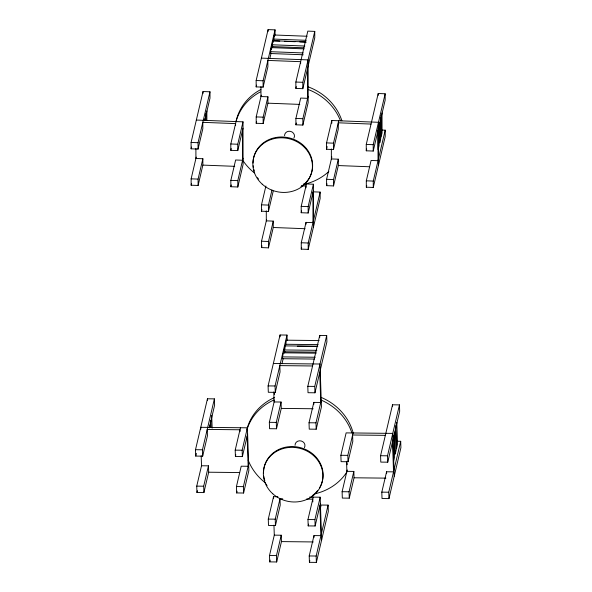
<?xml version="1.0" encoding="UTF-8"?>
<svg xmlns="http://www.w3.org/2000/svg" width="592" height="592" viewBox="0 0 592 592"><rect width="100%" height="100%" fill="white"/><g stroke="black" fill="none" stroke-linecap="round" stroke-linejoin="round"><path stroke-width="0.89" d="M235.586 125.423L235.579 123.602L202.819 122.344L202.827 128.716L198.046 149.08L191.098 148.814L191.09 142.45L203.034 91.531L209.982 91.797L209.99 98.161L204.765 120.442M191.098 148.814L191.512 147.045M198.046 149.08L198.039 142.716L209.982 91.797M195.9 148.466L195.915 158.471L202.864 158.737L202.871 165.101L198.098 185.474L191.142 185.207L191.135 178.836L196.233 157.109M191.142 185.207L191.564 183.416M198.098 185.474L198.083 179.102L202.864 158.737M243.016 128.205L237.762 150.605L230.813 150.338L230.806 143.974L236.06 121.567M230.813 150.338L231.228 148.57M237.762 150.605L237.755 144.241L243.009 121.834L196.344 120.043M243.009 121.834L243.068 164.591L237.814 186.998L230.858 186.732L230.85 180.36L235.631 159.995L242.579 160.262L242.542 130.24M230.858 186.732L231.272 184.956M300.647 63.492L300.64 61.679L267.88 60.421L267.887 66.785L263.107 87.15L256.158 86.883L256.151 80.519L268.095 29.6L275.043 29.866L275.051 35.328M256.158 86.883L256.573 85.115M237.814 186.998L237.799 180.627L243.06 158.227M263.107 87.15L263.1 80.786L275.043 29.866M303.23 54.775L270.463 53.517L270.463 51.696L271.417 47.619L304.177 48.877M303.94 47.811L272.083 46.59L272.083 44.77L273.038 40.693L305.805 41.951M279.794 41.129L273.423 40.885L274.377 34.995L307.144 36.253M270.463 53.517L270.84 51.881M272.083 46.59L272.66 44.141M273.423 40.885L273.807 39.257M260.961 86.536L260.976 96.54L267.924 96.807L267.932 103.178L263.151 123.543L256.203 123.277L256.195 116.905L261.294 95.179M269.826 58.512L271.077 53.169M272.335 47.819L272.749 46.035M256.203 123.277L256.625 121.486M263.151 123.543L263.144 117.172L267.924 96.807M240.041 431.598L239.982 429.777L207.23 429.422L207.444 435.793L202.671 456.158L195.723 456.084L195.508 449.713L207.444 398.793L214.393 398.867L214.607 405.239L209.383 427.52M195.723 456.084L196.344 453.428M202.671 456.158L202.449 449.787L214.393 398.867M273.223 191.105L268.442 211.47L261.494 211.203L261.486 204.832L265.904 186.014M201.517 465.763L208.465 465.837L208.68 472.209L203.9 492.581L196.951 492.5L196.736 486.128L201.517 465.763L201.176 455.744M261.494 211.203L261.908 209.427M196.951 492.5L197.373 490.709M295.867 82.044L307.81 31.124L314.759 31.391L314.766 37.762L302.823 88.682L295.874 88.408L295.867 82.044L302.815 82.31L314.759 31.391M268.442 211.47L268.435 205.098L271.972 190.047M295.874 88.408L296.289 86.639M203.9 492.581L203.685 486.202L208.465 465.837M266.296 210.848L266.311 220.853L273.26 221.119L273.267 227.491L268.494 247.856L261.546 247.589L261.531 241.225L266.629 219.499M261.546 247.589L261.96 245.798M261.405 58.112L308.069 59.903L308.129 102.66L302.867 125.067L295.919 124.801L295.911 118.43L300.692 98.065L307.64 98.331L307.603 68.309M268.494 247.856L268.487 241.492L273.26 221.119M295.919 124.801L296.333 123.032M302.867 125.067L302.86 118.696L308.114 96.296M247.619 434.195L242.365 456.595L235.416 456.521L235.202 450.149L240.456 427.742M235.416 456.521L235.831 454.745M242.365 456.595L242.15 450.223L247.404 427.816L200.762 427.306L200.821 429.126M313.42 190.587L308.166 212.994L301.21 212.728L301.202 206.356L306.456 183.957M247.404 427.816L248.855 470.61L243.601 493.018L236.652 492.936L236.437 486.565L241.21 466.2L248.159 466.274L247.145 436.23M301.21 212.728L301.624 210.959M236.652 492.936L237.066 491.168M308.166 212.994L308.151 206.623L313.412 184.223L303.726 183.853M243.601 493.018L243.386 486.639L248.64 464.239M312.776 193.614L313.19 191.83L320.146 192.097L320.154 198.468L308.21 249.38L301.261 249.114L301.254 242.75L306.027 222.377L312.976 222.651L312.939 192.629M312.576 365.974L279.824 365.612L280.046 371.983L275.265 392.355L268.317 392.274L268.102 385.903L280.046 334.983L286.994 335.065L287.179 340.526M301.261 249.114L301.676 247.345M371.043 124.061L338.276 122.803L338.284 129.174L333.503 149.539L326.555 149.273L326.547 142.901L331.801 120.502L378.466 122.292L378.525 165.05M326.555 149.273L327.176 146.616M308.21 249.38L308.203 243.016L320.146 192.097M275.265 392.355L275.051 385.977L286.994 335.065M314.389 359.063L282.547 358.708L282.48 356.887L283.442 352.817L316.187 353.18M316.01 352.136L284.167 351.789L284.108 349.968L285.063 345.891L317.815 346.253M285.507 346.083L286.402 340.185L319.147 340.548M284.167 351.789L285.122 347.711M333.503 149.539L333.496 143.168L338.75 120.768M281.984 363.71L283.235 358.367M284.493 353.017L284.907 351.234M273.778 391.941L274.111 401.953L281.059 402.027L281.274 408.406L276.501 428.771L269.552 428.697L269.338 422.325L274.429 400.599M331.357 148.918L331.372 158.93L338.321 159.196L338.328 165.56L333.555 185.932L326.599 185.659L326.592 179.295L331.853 156.887M326.599 185.659L327.021 183.868M276.501 428.771L276.286 422.399L281.059 402.027M333.555 185.932L333.548 179.561L338.321 159.196M282.732 498.834L280.001 498.804L280.216 505.176L275.443 525.548L268.494 525.467L268.28 519.095L273.534 496.688L277.87 496.74M275.443 525.548L275.221 519.169L280.001 498.804M307.803 386.339L319.739 335.42L326.688 335.501L326.902 341.873L314.966 392.792L308.018 392.711L307.803 386.339L314.744 386.413L326.688 335.501M274.288 535.146L281.237 535.22L281.452 541.599L276.671 561.963L269.73 561.889L269.508 555.511L274.288 535.146L273.948 525.134M366.263 144.426L378.207 93.514L385.155 93.78L385.163 100.144L373.219 151.064L366.27 150.797L366.263 144.426L373.212 144.7L385.155 93.78M269.73 561.889L270.144 560.091M366.27 150.797L366.685 149.029M276.671 561.963L276.457 555.592L281.237 535.22M273.356 363.495L319.998 364.013L321.449 406.808L316.195 429.207L309.246 429.133L309.031 422.762L313.812 402.39L320.76 402.471L319.739 372.42M381.729 130.033L385.207 130.166L385.214 136.537L373.271 187.457L366.322 187.19L366.307 180.819L371.088 160.454L378.036 160.721L377.999 130.699M366.322 187.19L366.737 185.414M378.436 142.65L379.761 142.702L380.715 138.624L380.686 117.704M316.195 429.207L315.98 422.836L321.234 400.429M373.271 187.457L373.263 181.085L385.207 130.166M320.39 503.577L315.136 525.985L308.188 525.903L307.973 519.532L313.227 497.125M308.188 525.903L308.602 524.135M315.136 525.985L314.922 519.606L320.176 497.206L309.586 497.088M320.316 508.595L321.153 505.035L328.094 505.109L328.316 511.481L316.372 562.4L309.424 562.326L309.209 555.947L313.982 535.582L320.931 535.656L319.917 505.612M309.424 562.326L309.838 560.55M316.372 562.4L316.158 556.029L328.094 505.109M385.348 435.357L352.595 434.994L352.817 441.373L348.037 461.738L341.088 461.664L340.874 455.285L346.128 432.885L392.77 433.396L394.22 476.19M348.037 461.738L347.822 455.366L353.076 432.959M346.549 461.323L346.882 471.343L353.831 471.417L354.046 477.788L349.273 498.161L342.324 498.079L342.109 491.708L347.201 469.981M349.273 498.161L349.058 491.782L353.831 471.417M380.575 455.729L392.511 404.81L399.459 404.884L399.674 411.255L387.738 462.174L380.789 462.1L380.575 455.729L387.516 455.803L399.459 404.884M397.225 441.262L400.695 441.299L400.91 447.678L388.966 498.597L382.018 498.516L381.803 492.144L386.583 471.78L393.532 471.854L392.511 441.81M393.628 460.828L394.583 456.758L393.872 435.816M393.932 453.886L395.249 453.901L396.211 449.831L395.471 427.979M388.966 498.597L388.752 492.218L400.695 441.299M285.448 344.263L318.193 344.625M297.332 346.216L317.349 346.431M284.108 349.968L316.861 350.323M282.48 356.887L315.233 357.25M268.102 385.903L275.051 385.977M281.274 408.406L313.116 408.754M269.338 422.325L276.286 422.399M309.031 422.762L315.98 422.836M195.508 449.713L202.449 449.787M235.202 450.149L242.15 450.223M340.874 455.285L347.822 455.366M208.68 472.209L239.612 472.549M354.046 477.788L385.888 478.136M196.736 486.128L203.685 486.202M236.437 486.565L243.386 486.639M342.109 491.708L349.058 491.782M381.803 492.144L388.752 492.218M306.382 499.093L312.754 499.167L312.842 501.898M268.28 519.095L275.221 519.169M307.973 519.532L314.922 519.606M281.452 541.599L313.294 541.946M269.508 555.511L276.457 555.592M309.209 555.947L316.158 556.029M273.423 39.065L306.19 40.323M284.345 41.307L295.267 41.721M299.818 41.899L306.19 42.143M272.083 44.77L304.85 46.028M270.463 51.696L303.222 52.954M256.151 80.519L263.1 80.786M267.932 103.178L299.789 104.399M256.195 116.905L263.144 117.172M295.911 118.43L302.86 118.696M326.547 142.901L333.496 143.168M191.09 142.45L198.039 142.716M230.806 143.974L237.755 144.241M338.328 165.56L369.275 166.752M202.871 165.101L234.728 166.33M326.592 179.295L333.548 179.561M366.307 180.819L373.263 181.085M191.135 178.836L198.083 179.102M230.85 180.36L237.799 180.627M301.432 185.814L305.983 185.992L305.983 187.812M261.486 204.832L268.435 205.098M301.202 206.356L308.151 206.623M273.267 227.491L305.124 228.712M261.531 241.225L268.487 241.492M301.254 242.75L308.203 243.016M396.803 422.274L397.543 444.126L396.588 448.203L395.819 425.441M394.509 432.049L395.249 453.901M392.511 404.81L392.577 406.63M387.516 455.803L387.738 462.174M386.583 471.78L386.643 473.6M347.149 462.929L347.208 464.75M319.739 335.42L319.806 337.24M320.176 497.206L321.626 539.993M314.744 386.413L314.966 392.792M313.812 402.39L313.871 404.21M313.982 535.582L314.049 537.403M280.046 334.983L280.105 336.804M274.348 392.637L274.407 394.457M273.534 496.688L273.593 498.508M211.707 415.347L212.136 428.097M210.782 420.335L211.033 427.616M210.404 421.963L210.589 427.424M209.413 425.123L209.509 427.853M207.444 398.793L207.511 400.614M382.025 112.909L382.055 132.926L381.1 136.996L381.07 115.166M379.731 122.685L379.761 142.702M379.065 125.534L379.095 145.551L378.133 149.628L378.11 127.791M378.207 93.514L378.207 95.334M373.212 144.7L373.219 151.064M331.801 120.502L331.809 123.232M313.412 184.223L313.464 226.98M306.027 222.377L306.027 224.198M302.815 82.31L302.823 88.682M274.377 34.995L274.377 36.815M273.038 40.693L273.038 42.513M271.417 47.619L271.417 49.439M268.095 29.6L268.095 31.42M206.852 110.926L206.867 120.028M205.898 113.183L205.905 120.457M205.513 116.631L205.52 120.272M204.558 118.881L204.558 120.701M203.034 91.531L203.034 93.351M263.551 473.533A29.926 27.165 13.2 0 1 300.137 447.559A29.926 27.165 13.2 0 1 319.569 487.801M317.512 490.746A29.926 27.165 13.2 0 1 312.184 495.726M267.036 485.655A29.926 27.165 13.2 0 1 266.171 484.012M264.809 480.608A29.926 27.165 13.2 0 1 263.788 476.205M295.053 445.288A4.988 4.529 13.2 0 1 301.15 440.959A4.988 4.529 13.2 0 1 304.384 447.67M347.208 471.476A54.864 49.802 13.2 0 1 315.314 493.706M265.519 482.968A54.864 49.802 13.2 0 1 248.152 460.073M246.849 429.977A54.864 49.802 13.2 0 1 274.081 399.918M321.36 400.177A54.864 49.802 13.2 0 1 351.833 432.796M247.182 428.364A54.864 49.802 13.2 0 1 274.651 397.469M321.108 397.373A54.864 49.802 13.2 0 1 353.15 432.9M253.05 163.089A29.926 27.165 13.2 0 1 289.651 138.003A29.926 27.165 13.2 0 1 309.527 177.474M309.083 178.244A29.926 27.165 13.2 0 1 300.928 186.695M258.467 179.028A29.926 27.165 13.2 0 1 257.513 177.674M254.316 171.051A29.926 27.165 13.2 0 1 253.82 169.312M253.443 167.543A29.926 27.165 13.2 0 1 253.191 165.753M284.56 135.731A4.988 4.529 13.2 0 1 290.657 131.402A4.988 4.529 13.2 0 1 293.898 138.106M328.856 171.458A54.864 49.802 13.2 0 1 304.821 184.149M254.331 172.864A54.864 49.802 13.2 0 1 243.142 160.891M236.119 121.249A54.864 49.802 13.2 0 1 260.295 91.952M307.537 89.266A54.864 49.802 13.2 0 1 340.452 120.731M236.067 121.316A54.864 49.802 13.2 0 1 260.872 89.51M308.106 86.824A54.864 49.802 13.2 0 1 341.917 120.798M272.734 493.758A29.926 27.165 13.2 0 0 322.129 482.058A29.926 27.165 13.2 0 0 284.537 448.203A29.926 27.165 13.2 0 0 272.734 493.758M262.249 184.201A29.926 27.165 13.2 0 0 311.644 172.501A29.926 27.165 13.2 0 0 274.044 138.646A29.926 27.165 13.2 0 0 262.249 184.201"/></g></svg>
